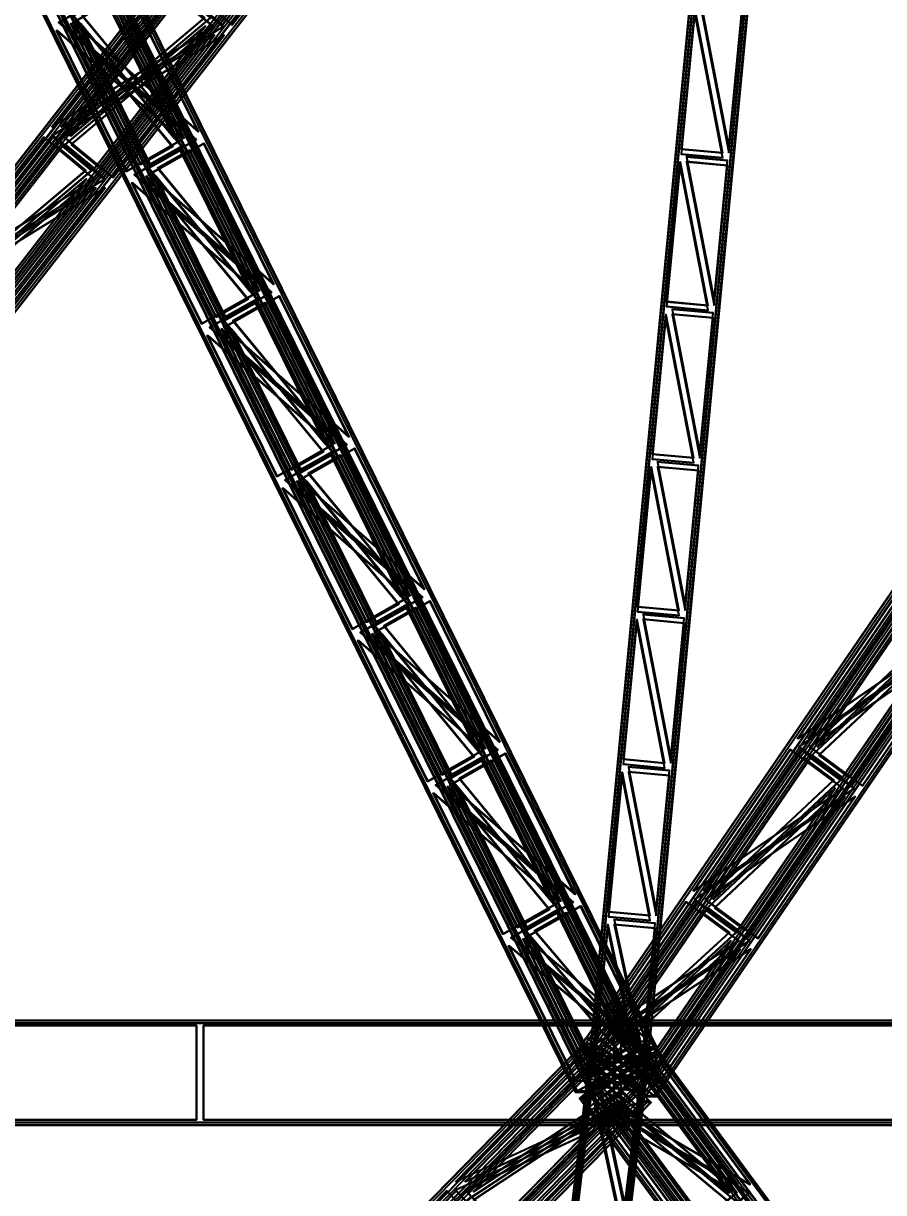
# Model space of a CAD drawing. Header units: millimetres. Extents: x -84906 to 117550, y -3000 to 338000.
# Drawn here: x -14127 to -7546, y 65083 to 74025 of the extents above; entities that cross this region are included whole.
import ezdxf

# ---------------------------------------------------------------- set-up
doc = ezdxf.new("R2010")
doc.units = ezdxf.units.MM
doc.layers.add('D-STR-DIM', color=7, linetype='Continuous', lineweight=13)
doc.layers.add('D-STR-STRC', color=7, linetype='Continuous', lineweight=25)
doc.styles.add('OpenSansCondensed-Light', font='OpenSansCondensed-Light.ttf')
doc.styles.add('TOWER_UNICODE', font='Arial Unicode.ttf')
doc.dimstyles.new('EZDXF', dxfattribs={"dimtxt": 0.25, "dimasz": 0.175, "dimexe": 0.375, "dimexo": 0.125, "dimgap": 0.1, "dimtad": 1, "dimlfac": 100, "dimzin": 12, "dimdsep": 46, "dimtxsty": 'OpenSansCondensed-Light', "dimblk": 'ARCHTICK', "dimcen": 2.5, "dimazin": 3, "dimtfac": 0.5, "dimtmove": 2, "dimatfit": 3})

# ---------------------------------------------------------------- blocks, each defined once
blk = doc.blocks.new('_ARCHTICK')
at = {"color": 0, "linetype": 'BYBLOCK', "const_width": 0.15}
blk.add_lwpolyline([(-0.5, -0.5), (0.5, 0.5)], dxfattribs=at)

msp = doc.modelspace()

# ---------------------------------------------------------------- linework, layer by layer
at = {"layer": 'D-STR-STRC'}
for points in [[(-19443.5, 66200.3), (-8530.4, 80200.3)], [(-19428.4, 66187.7), (-8515.2, 80187.7)], [(-19367.7, 66200.3), (-8454.5, 80200.3)], [(-19352.5, 66187.7), (-8439.4, 80187.7)], [(-19347.1, 66131.4), (-8434, 80131.4)], [(-19332, 66118.9), (-8418.9, 80118.9)], [(-19297.4, 66131.4), (-8384.2, 80131.4)], [(-19282.2, 66118.9), (-8369.1, 80118.9)], [(-9391.6, 66140.4), (-16310.1, 80140.4)], [(-9375.1, 66149.7), (-16293.6, 80149.7)], [(-9276.7, 66140.4), (-16195.1, 80140.4)], [(-9260.2, 66149.7), (-16178.6, 80149.7)], [(-9875.8, 66185.3), (-294.2, 80185.3)], [(-9860.1, 66173.7), (-278.5, 80173.7)], [(-9790.1, 66185.3), (-208.5, 80185.3)], [(-9774.6, 66121.6), (-193.1, 80121.6)], [(-9774.4, 66173.7), (-192.8, 80173.7)], [(-9718.4, 66121.6), (-136.8, 80121.6)], [(-9462.6, 66088.9), (-16381, 80088.9)], [(-9446.1, 66098.3), (-16364.5, 80098.3)], [(-9387.1, 66088.9), (-16305.6, 80088.9)], [(-9370.6, 66098.3), (-16289.1, 80098.3)], [(-9800.6, 66040.7), (-8469, 80040.7)], [(-9800.6, 66040.7), (-8469, 80040.7)], [(-9780.7, 66038.8), (-8449.1, 80038.8)], [(-9780.7, 66038.8), (-8449.1, 80038.8)], [(-9758.9, 66110), (-177.4, 80110)], [(-9702.7, 66110), (-121.1, 80110)], [(-9800.6, 65999.6), (-8469, 79999.6)], [(-9800.6, 65999.6), (-8469, 79999.6)], [(-9780.7, 65997.7), (-8449.1, 79997.7)], [(-9780.7, 65997.7), (-8449.1, 79997.7)], [(-9382.4, 66002.3), (-8050.9, 80002.3)], [(-9382.4, 66002.3), (-8050.9, 80002.3)], [(-9382.4, 65961.2), (-8050.9, 79961.2)], [(-9382.4, 65961.2), (-8050.9, 79961.2)], [(-9362.5, 66000.4), (-8031, 80000.4)], [(-9362.5, 66000.4), (-8031, 80000.4)], [(-9362.5, 65959.3), (-8031, 79959.3)], [(-9362.5, 65959.3), (-8031, 79959.3)], [(-19044.1, 65881.1), (-8130.9, 79881.1)], [(-19028.9, 65868.6), (-8115.8, 79868.6)], [(-18994.3, 65881.1), (-8081.1, 79881.1)], [(-18979.1, 65868.6), (-8066, 79868.6)], [(-9886.5, 65859.6), (-16804.9, 79859.6)], [(-9792.5, 65901.7), (-16710.9, 79901.7)], [(-9776, 65911.1), (-16694.4, 79911.1)], [(-9771.5, 65859.6), (-16689.9, 79859.6)], [(-9717, 65901.7), (-16635.5, 79901.7)], [(-9700.5, 65911.1), (-16619, 79911.1)], [(-9460.4, 65890), (121.1, 79890)], [(-9444.7, 65878.4), (136.8, 79878.4)], [(-9404.2, 65890), (177.4, 79890)], [(-9388.5, 65878.4), (193.1, 79878.4)], [(-18973.7, 65812.3), (-8060.6, 79812.3)], [(-18958.6, 65799.7), (-8045.5, 79799.7)], [(-18897.9, 65812.3), (-7984.8, 79812.3)], [(-18882.7, 65799.7), (-7969.6, 79799.7)], [(-9903, 65850.3), (-16821.4, 79850.3)], [(-9788, 65850.3), (-16706.4, 79850.3)], [(-9388.8, 65826.3), (192.8, 79826.3)], [(-9373.1, 65814.7), (208.5, 79814.7)], [(-9303.1, 65826.3), (278.5, 79826.3)], [(-9287.4, 65814.7), (294.2, 79814.7)], [(-19163.1, 66400), (19163.1, 66400)], [(19163.1, 66400), (-19163.1, 66400)], [(-19163.1, 66380), (19163.1, 66380)], [(19163.1, 66380), (-19163.1, 66380)], [(-9875.8, 66185.3), (-9820, 66266.8)], [(-9790.1, 66185.3), (-9734.3, 66266.8)], [(-22559.7, 53227.2), (-9838.7, 66227.2)], [(-22546, 53213), (-9825, 66213)], [(-22483, 53227.2), (-9762, 66227.2)], [(-22469.4, 53213), (-9748.4, 66213)], [(-9907.6, 66156.7), (-9838.7, 66227.2)], [(-9831, 66156.7), (-9762, 66227.2)], [(-9774.6, 66121.6), (-9718.8, 66203.1)], [(-9718.4, 66121.6), (-9662.6, 66203.1)], [(-9446.1, 66098.3), (-9489.8, 66186.6)], [(-9375.1, 66149.7), (-9418.8, 66238.1)], [(-9370.6, 66098.3), (-9414.3, 66186.6)], [(175.5, 53183.9), (-9406.1, 66183.9)], [(190.5, 53196.1), (-9391.1, 66196.1)], [(-9332.9, 66117.1), (-9391.1, 66196.1)], [(275.1, 53183.9), (-9306.5, 66183.9)], [(-9260.2, 66149.7), (-9303.8, 66238.1)], [(290.1, 53196.1), (-9291.5, 66196.1)], [(-9233.2, 66117.1), (-9291.5, 66196.1)], [(-22471.3, 53149.1), (-9750.3, 66149.1)], [(-22457.6, 53134.9), (-9736.6, 66134.9)], [(-22421, 53149.1), (-9700, 66149.1)], [(-22407.3, 53134.9), (-9686.3, 66134.9)], [(-9819.2, 66078.6), (-9750.3, 66149.1)], [(-9800.6, 66040.7), (-9791.3, 66138.5)], [(-9800.6, 66040.7), (-9791.3, 66138.5)], [(-9800.6, 65999.6), (-9791.3, 66097.4)], [(-9800.6, 65999.6), (-9791.3, 66097.4)], [(-9768.9, 66078.6), (-9700, 66149.1)], [(110, 53116.4), (-9471.6, 66116.4)], [(125, 53128.7), (-9456.6, 66128.7)], [(-9398.3, 66049.7), (-9456.6, 66128.7)], [(175.4, 53116.4), (-9406.2, 66116.4)], [(190.4, 53128.7), (-9391.2, 66128.7)], [(-9332.9, 66049.7), (-9391.2, 66128.7)], [(-9362.5, 66000.4), (-9353.2, 66098.3)], [(-9362.5, 66000.4), (-9353.2, 66098.3)], [(-11369.8, 53050.8), (-9800.1, 66050.8)], [(-11369.8, 53050.8), (-9800.1, 66050.8)], [(-11369.8, 52999.1), (-9800.1, 65999.1)], [(-11369.8, 52999.1), (-9800.1, 65999.1)], [(-11349.9, 53048.5), (-9780.2, 66048.5)], [(-11349.9, 53048.5), (-9780.2, 66048.5)], [(-11349.9, 52996.8), (-9780.2, 65996.8)], [(-11349.9, 52996.8), (-9780.2, 65996.8)], [(-10952.6, 53003.2), (-9382.9, 66003.2)], [(-10952.6, 53003.2), (-9382.9, 66003.2)], [(-10932.8, 53000.9), (-9363.1, 66000.9)], [(-10932.8, 53000.9), (-9363.1, 66000.9)], [(-9811.7, 65954.2), (-9800.1, 66050.8)], [(-9811.7, 65954.2), (-9800.1, 66050.8)], [(-9811.7, 65902.6), (-9800.1, 65999.1)], [(-9811.7, 65902.6), (-9800.1, 65999.1)], [(-9374.7, 65904.3), (-9363.1, 66000.9)], [(-9374.7, 65904.3), (-9363.1, 66000.9)], [(-9362.5, 65959.3), (-9353.2, 66057.2)], [(-9362.5, 65959.3), (-9353.2, 66057.2)], [(-10952.6, 52951.5), (-9382.9, 65951.5)], [(-10952.6, 52951.5), (-9382.9, 65951.5)], [(-10932.8, 52949.2), (-9363.1, 65949.2)], [(-10932.8, 52949.2), (-9363.1, 65949.2)], [(-9903, 65850.3), (-9946.6, 65938.6)], [(-9792.5, 65901.7), (-9836.2, 65990.1)], [(-9788, 65850.3), (-9831.7, 65938.6)], [(-9717, 65901.7), (-9760.7, 65990.1)], [(-9444.7, 65878.4), (-9388.9, 65959.9)], [(-9388.5, 65878.4), (-9332.7, 65959.9)], [(-9374.7, 65852.7), (-9363.1, 65949.2)], [(-9374.7, 65852.7), (-9363.1, 65949.2)], [(-22197.8, 52865.1), (-9476.8, 65865.1)], [(-22184.1, 52850.9), (-9463.1, 65850.9)], [(-22147.5, 52865.1), (-9426.5, 65865.1)], [(-22133.8, 52850.9), (-9412.8, 65850.9)], [(-275.1, 52816.1), (-9856.7, 65816.1)], [(-190.4, 52871.3), (-9771.9, 65871.3)], [(-9713.7, 65792.3), (-9771.9, 65871.3)], [(-175.5, 52816.1), (-9757, 65816.1)], [(-175.4, 52883.6), (-9756.9, 65883.6)], [(-125, 52871.3), (-9706.6, 65871.3)], [(-9648.3, 65792.3), (-9706.6, 65871.3)], [(-110, 52883.6), (-9691.5, 65883.6)], [(-9532, 65780.5), (-9463.1, 65850.9)], [(-9481.7, 65780.5), (-9412.8, 65850.9)], [(-9373.1, 65814.7), (-9317.3, 65896.2)], [(-9287.4, 65814.7), (-9231.6, 65896.2)], [(-22135.8, 52787), (-9414.8, 65787)], [(-22122.1, 52772.8), (-9401.1, 65772.8)], [(-22059.1, 52787), (-9338.1, 65787)], [(-22045.4, 52772.8), (-9324.4, 65772.8)], [(-290.1, 52803.9), (-9871.7, 65803.9)], [(-9813.4, 65724.9), (-9871.7, 65803.9)], [(-190.5, 52803.9), (-9772, 65803.9)], [(-9713.8, 65724.9), (-9772, 65803.9)], [(-9470, 65702.4), (-9401.1, 65772.8)], [(-9393.3, 65702.4), (-9324.4, 65772.8)], [(-19163.1, 65620), (19163.1, 65620)], [(19163.1, 65620), (-19163.1, 65620)], [(-19163.1, 65600), (19163.1, 65600)], [(19163.1, 65600), (-19163.1, 65600)]]:
    msp.add_lwpolyline(points, dxfattribs=at)
for points in [[(-19443.5, 66200.3), (-18958.6, 65799.7), (-8045.5, 79799.7), (-8530.4, 80200.3)], [(-19439.7, 66200.3), (-18954.8, 65799.7), (-8041.7, 79799.7), (-8526.6, 80200.3)], [(-19371.5, 66200.3), (-18886.5, 65799.7), (-7973.4, 79799.7), (-8458.3, 80200.3)], [(-19367.7, 66200.3), (-18882.7, 65799.7), (-7969.6, 79799.7), (-8454.5, 80200.3)], [(-19347.1, 66131.4), (-19028.9, 65868.6), (-8115.8, 79868.6), (-8434, 80131.4)], [(-19343.4, 66131.4), (-19025.1, 65868.6), (-8112, 79868.6), (-8430.2, 80131.4)], [(-19301.2, 66131.4), (-18982.9, 65868.6), (-8069.8, 79868.6), (-8388, 80131.4)], [(-19297.4, 66131.4), (-18979.1, 65868.6), (-8066, 79868.6), (-8384.2, 80131.4)], [(-9375.1, 66149.7), (-9903, 65850.3), (-16821.4, 79850.3), (-16293.6, 80149.7)], [(-9369.4, 66149.7), (-9897.2, 65850.3), (-16815.7, 79850.3), (-16287.8, 80149.7)], [(-9265.9, 66149.7), (-9793.8, 65850.3), (-16712.2, 79850.3), (-16184.3, 80149.7)], [(-9260.2, 66149.7), (-9788, 65850.3), (-16706.4, 79850.3), (-16178.6, 80149.7)], [(-9875.8, 66185.3), (-9373.1, 65814.7), (208.5, 79814.7), (-294.2, 80185.3)], [(-9871.5, 66185.3), (-9368.8, 65814.7), (212.8, 79814.7), (-289.9, 80185.3)], [(-9794.4, 66185.3), (-9291.7, 65814.7), (289.9, 79814.7), (-212.8, 80185.3)], [(-9790.1, 66185.3), (-9287.4, 65814.7), (294.2, 79814.7), (-208.5, 80185.3)], [(-9774.6, 66121.6), (-9444.7, 65878.4), (136.8, 79878.4), (-193.1, 80121.6)], [(-9770.3, 66121.6), (-9440.4, 65878.4), (141.1, 79878.4), (-188.8, 80121.6)], [(-9722.7, 66121.6), (-9392.8, 65878.4), (188.8, 79878.4), (-141.1, 80121.6)], [(-9718.4, 66121.6), (-9388.5, 65878.4), (193.1, 79878.4), (-136.8, 80121.6)], [(-9446.1, 66098.3), (-9792.5, 65901.7), (-16710.9, 79901.7), (-16364.5, 80098.3)], [(-9440.3, 66098.3), (-9786.7, 65901.7), (-16705.2, 79901.7), (-16358.8, 80098.3)], [(-9376.4, 66098.3), (-9722.8, 65901.7), (-16641.2, 79901.7), (-16294.8, 80098.3)], [(-9370.6, 66098.3), (-9717, 65901.7), (-16635.5, 79901.7), (-16289.1, 80098.3)], [(-9362.5, 66000.4), (-9800.6, 66040.7), (-8469, 80040.7), (-8031, 80000.4)], [(-9362.5, 66000.4), (-9800.6, 66040.7), (-8469, 80040.7), (-8031, 80000.4)], [(-9362.5, 65997.5), (-9800.6, 66037.7), (-8469, 80037.7), (-8031, 79997.5)], [(-9362.5, 65997.5), (-9800.6, 66037.7), (-8469, 80037.7), (-8031, 79997.5)], [(-9362.5, 65962.3), (-9800.6, 66002.5), (-8469, 80002.5), (-8031, 79962.3)], [(-9362.5, 65962.3), (-9800.6, 66002.5), (-8469, 80002.5), (-8031, 79962.3)], [(-9362.5, 65959.3), (-9800.6, 65999.6), (-8469, 79999.6), (-8031, 79959.3)], [(-9362.5, 65959.3), (-9800.6, 65999.6), (-8469, 79999.6), (-8031, 79959.3)], [(-12996.4, 74335.2), (-12606.2, 74012.9), (-11757.6, 75101.6)], [(-12992.6, 74335.2), (-12602.4, 74012.9), (-11753.8, 75101.6)], [(-12924.3, 74335.2), (-12534.1, 74012.9), (-11685.5, 75101.6)], [(-12920.6, 74335.2), (-12530.3, 74012.9), (-11681.7, 75101.6)], [(-13912.6, 73231.8), (-13064, 74320.4), (-12673.7, 73998.1)], [(-13908.8, 73231.8), (-13060.2, 74320.4), (-12669.9, 73998.1)], [(-13840.5, 73231.8), (-12991.9, 74320.4), (-12601.7, 73998.1)], [(-13836.7, 73231.8), (-12988.1, 74320.4), (-12597.9, 73998.1)], [(-12899, 73195.1), (-13431.9, 74273.4), (-13856.6, 74032.4)], [(-12893.2, 73195.1), (-13426.1, 74273.4), (-13850.9, 74032.4)], [(-13816.2, 73162.9), (-12967.6, 74251.6), (-12744, 74067)], [(-13812.4, 73162.9), (-12963.8, 74251.6), (-12740.2, 74067)], [(-13770.2, 73162.9), (-12921.6, 74251.6), (-12698, 74067)], [(-13766.4, 73162.9), (-12917.8, 74251.6), (-12694.2, 74067)], [(-12789.8, 73195.1), (-13322.6, 74273.4), (-13747.4, 74032.4)], [(-12970, 73143.6), (-13502.8, 74221.9), (-13746.1, 74083.9)], [(-12784, 73195.1), (-13316.9, 74273.4), (-13741.6, 74032.4)], [(-12964.2, 73143.6), (-13497.1, 74221.9), (-13740.4, 74083.9)], [(-12900.3, 73143.6), (-13433.1, 74221.9), (-13676.4, 74083.9)], [(-12894.5, 73143.6), (-13427.4, 74221.9), (-13670.7, 74083.9)], [(-8778.8, 73035.1), (-9092.4, 73063.9), (-8990.8, 74132.8)], [(-8778.8, 73035.1), (-9092.4, 73063.9), (-8990.8, 74132.8)], [(-8778.8, 73032.1), (-9092.4, 73060.9), (-8990.8, 74129.8)], [(-8778.8, 73032.1), (-9092.4, 73060.9), (-8990.8, 74129.8)], [(-8729.8, 73075), (-8628.2, 74143.9), (-8941.8, 74172.7)], [(-8729.8, 73075), (-8628.2, 74143.9), (-8941.8, 74172.7)], [(-8729.8, 73072), (-8628.2, 74140.9), (-8941.8, 74169.7)], [(-8729.8, 73072), (-8628.2, 74140.9), (-8941.8, 74169.7)], [(-8729.8, 73036.9), (-8628.2, 74105.8), (-8941.8, 74134.5)], [(-8729.8, 73036.9), (-8628.2, 74105.8), (-8941.8, 74134.5)], [(-8729.8, 73033.9), (-8628.2, 74102.8), (-8941.8, 74131.6)], [(-8729.8, 73033.9), (-8628.2, 74102.8), (-8941.8, 74131.6)], [(-8778.8, 72997), (-9092.4, 73025.8), (-8990.8, 74094.6)], [(-8778.8, 72997), (-9092.4, 73025.8), (-8990.8, 74094.6)], [(-8778.8, 72994), (-9092.4, 73022.8), (-8990.8, 74091.6)], [(-8778.8, 72994), (-9092.4, 73022.8), (-8990.8, 74091.6)], [(-12916.5, 73134.3), (-13341.2, 72893.3), (-13874.1, 73971.6)], [(-12910.7, 73134.3), (-13335.5, 72893.3), (-13868.3, 73971.6)], [(-13809.5, 73099.7), (-13585.9, 72915.1), (-12737.3, 74003.7)], [(-13805.7, 73099.7), (-13582.1, 72915.1), (-12733.5, 74003.7)], [(-12807.2, 73134.3), (-13232, 72893.3), (-13764.9, 73971.6)], [(-12987.4, 73082.8), (-13230.7, 72944.7), (-13763.6, 74023)], [(-13763.5, 73099.7), (-13539.9, 72915.1), (-12691.3, 74003.7)], [(-13759.7, 73099.7), (-13536.1, 72915.1), (-12687.5, 74003.7)], [(-12801.5, 73134.3), (-13226.2, 72893.3), (-13759.1, 73971.6)], [(-12981.7, 73082.8), (-13225, 72944.7), (-13757.8, 74023)], [(-12917.7, 73082.8), (-13161, 72944.7), (-13693.9, 74023)], [(-12912, 73082.8), (-13155.3, 72944.7), (-13688.1, 74023)], [(-13905.8, 73168.5), (-13515.6, 72846.2), (-12667, 73934.9)], [(-13902, 73168.5), (-13511.8, 72846.2), (-12663.2, 73934.9)], [(-13833.8, 73168.5), (-13443.5, 72846.2), (-12594.9, 73934.9)], [(-13830, 73168.5), (-13439.8, 72846.2), (-12591.1, 73934.9)], [(-14822, 72065.1), (-13973.4, 73153.8), (-13583.2, 72831.5)], [(-14818.2, 72065.1), (-13969.6, 73153.8), (-13579.4, 72831.5)], [(-14749.9, 72065.1), (-13901.3, 73153.8), (-13511.1, 72831.5)], [(-14746.1, 72065.1), (-13897.5, 73153.8), (-13507.3, 72831.5)], [(-14725.6, 71996.3), (-13877, 73084.9), (-13653.5, 72900.3)], [(-14721.8, 71996.3), (-13873.2, 73084.9), (-13649.7, 72900.3)], [(-14679.6, 71996.3), (-13831, 73084.9), (-13607.5, 72900.3)], [(-14675.8, 71996.3), (-13827.2, 73084.9), (-13603.7, 72900.3)], [(-12322.5, 72028.4), (-12855.3, 73106.7), (-13280.1, 72865.7)], [(-12316.7, 72028.4), (-12849.6, 73106.7), (-13274.3, 72865.7)], [(-12213.2, 72028.4), (-12746.1, 73106.7), (-13170.9, 72865.7)], [(-12393.4, 71977), (-12926.3, 73055.3), (-13169.6, 72917.2)], [(-12207.5, 72028.4), (-12740.4, 73106.7), (-13165.1, 72865.7)], [(-12387.7, 71977), (-12920.5, 73055.3), (-13163.8, 72917.2)], [(-12323.7, 71977), (-12856.6, 73055.3), (-13099.9, 72917.2)], [(-12318, 71977), (-12850.8, 73055.3), (-13094.1, 72917.2)], [(-8889.8, 71868.4), (-9203.4, 71897.2), (-9101.7, 72966.1)], [(-8889.8, 71868.4), (-9203.4, 71897.2), (-9101.7, 72966.1)], [(-8840.8, 71908.4), (-8739.1, 72977.2), (-9052.8, 73006)], [(-8840.8, 71908.4), (-8739.1, 72977.2), (-9052.8, 73006)], [(-8840.8, 71905.4), (-8739.1, 72974.2), (-9052.8, 73003)], [(-8840.8, 71905.4), (-8739.1, 72974.2), (-9052.8, 73003)], [(-8840.8, 71870.2), (-8739.1, 72939.1), (-9052.8, 72967.9)], [(-8840.8, 71870.2), (-8739.1, 72939.1), (-9052.8, 72967.9)], [(-8889.8, 71865.5), (-9203.4, 71894.2), (-9101.7, 72963.1)], [(-8889.8, 71865.5), (-9203.4, 71894.2), (-9101.7, 72963.1)], [(-8889.8, 71830.3), (-9203.4, 71859.1), (-9101.7, 72928)], [(-8889.8, 71830.3), (-9203.4, 71859.1), (-9101.7, 72928)], [(-8889.8, 71827.3), (-9203.4, 71856.1), (-9101.7, 72925)], [(-8889.8, 71827.3), (-9203.4, 71856.1), (-9101.7, 72925)], [(-8840.8, 71867.2), (-8739.1, 72936.1), (-9052.8, 72964.9)], [(-8840.8, 71867.2), (-8739.1, 72936.1), (-9052.8, 72964.9)], [(-14718.9, 71933), (-14495.4, 71748.4), (-13646.7, 72837.1)], [(-14715.1, 71933), (-14491.6, 71748.4), (-13642.9, 72837.1)], [(-14672.9, 71933), (-14449.4, 71748.4), (-13600.7, 72837.1)], [(-14669.1, 71933), (-14445.6, 71748.4), (-13596.9, 72837.1)], [(-12339.9, 71967.6), (-12764.7, 71726.6), (-13297.5, 72804.9)], [(-12334.2, 71967.6), (-12758.9, 71726.6), (-13291.8, 72804.9)], [(-12230.7, 71967.6), (-12655.5, 71726.6), (-13188.3, 72804.9)], [(-12410.9, 71916.1), (-12654.2, 71778.1), (-13187, 72856.4)], [(-12225, 71967.6), (-12649.7, 71726.6), (-13182.6, 72804.9)], [(-12405.1, 71916.1), (-12648.4, 71778.1), (-13181.3, 72856.4)], [(-12341.2, 71916.1), (-12584.5, 71778.1), (-13117.4, 72856.4)], [(-12335.4, 71916.1), (-12578.7, 71778.1), (-13111.6, 72856.4)], [(-14815.3, 72001.9), (-14425, 71679.6), (-13576.4, 72768.2)], [(-14811.5, 72001.9), (-14421.2, 71679.6), (-13572.6, 72768.2)], [(-14743.2, 72001.9), (-14353, 71679.6), (-13504.3, 72768.2)], [(-14739.4, 72001.9), (-14349.2, 71679.6), (-13500.5, 72768.2)], [(-11745.9, 70861.8), (-12278.8, 71940.1), (-12703.5, 71699.1)], [(-11740.2, 70861.8), (-12273, 71940.1), (-12697.8, 71699.1)], [(-11636.7, 70861.8), (-12169.6, 71940.1), (-12594.3, 71699.1)], [(-11631, 70861.8), (-12163.8, 71940.1), (-12588.6, 71699.1)], [(-11816.9, 70810.3), (-12349.7, 71888.6), (-12593.1, 71750.5)], [(-11811.1, 70810.3), (-12344, 71888.6), (-12587.3, 71750.5)], [(-11747.2, 70810.3), (-12280.1, 71888.6), (-12523.4, 71750.5)], [(-11741.4, 70810.3), (-12274.3, 71888.6), (-12517.6, 71750.5)], [(-8951.7, 70741.7), (-8850.1, 71810.5), (-9163.7, 71839.3)], [(-8951.7, 70741.7), (-8850.1, 71810.5), (-9163.7, 71839.3)], [(-8951.7, 70738.7), (-8850.1, 71807.6), (-9163.7, 71836.3)], [(-8951.7, 70738.7), (-8850.1, 71807.6), (-9163.7, 71836.3)], [(-9000.7, 70701.8), (-9314.4, 70730.6), (-9212.7, 71799.4)], [(-9000.7, 70701.8), (-9314.4, 70730.6), (-9212.7, 71799.4)], [(-9000.7, 70698.8), (-9314.4, 70727.6), (-9212.7, 71796.4)], [(-9000.7, 70698.8), (-9314.4, 70727.6), (-9212.7, 71796.4)], [(-9000.7, 70663.7), (-9314.4, 70692.4), (-9212.7, 71761.3)], [(-9000.7, 70663.7), (-9314.4, 70692.4), (-9212.7, 71761.3)], [(-9000.7, 70660.7), (-9314.4, 70689.5), (-9212.7, 71758.3)], [(-9000.7, 70660.7), (-9314.4, 70689.5), (-9212.7, 71758.3)], [(-8951.7, 70703.6), (-8850.1, 71772.4), (-9163.7, 71801.2)], [(-8951.7, 70703.6), (-8850.1, 71772.4), (-9163.7, 71801.2)], [(-8951.7, 70700.6), (-8850.1, 71769.4), (-9163.7, 71798.2)], [(-8951.7, 70700.6), (-8850.1, 71769.4), (-9163.7, 71798.2)], [(-11763.4, 70800.9), (-12188.1, 70559.9), (-12721, 71638.2)], [(-11757.6, 70800.9), (-12182.4, 70559.9), (-12715.2, 71638.2)], [(-11654.2, 70800.9), (-12078.9, 70559.9), (-12611.8, 71638.2)], [(-11834.3, 70749.5), (-12077.6, 70611.4), (-12610.5, 71689.7)], [(-11648.4, 70800.9), (-12073.2, 70559.9), (-12606, 71638.2)], [(-11828.6, 70749.5), (-12071.9, 70611.4), (-12604.8, 71689.7)], [(-11764.7, 70749.5), (-12008, 70611.4), (-12540.8, 71689.7)], [(-11758.9, 70749.5), (-12002.2, 70611.4), (-12535.1, 71689.7)], [(-11169.4, 69695.1), (-11702.2, 70773.4), (-12127, 70532.4)], [(-11163.6, 69695.1), (-11696.5, 70773.4), (-12121.2, 70532.4)], [(-11060.2, 69695.1), (-11593, 70773.4), (-12017.8, 70532.4)], [(-11054.4, 69695.1), (-11587.3, 70773.4), (-12012, 70532.4)], [(-11240.3, 69643.6), (-11773.2, 70721.9), (-12016.5, 70583.9)], [(-11234.6, 69643.6), (-11767.5, 70721.9), (-12010.8, 70583.9)], [(-11170.7, 69643.6), (-11703.5, 70721.9), (-11946.8, 70583.9)], [(-11164.9, 69643.6), (-11697.8, 70721.9), (-11941.1, 70583.9)], [(-9062.7, 69575), (-8961, 70643.9), (-9274.7, 70672.7)], [(-9062.7, 69575), (-8961, 70643.9), (-9274.7, 70672.7)], [(-9062.7, 69572), (-8961, 70640.9), (-9274.7, 70669.7)], [(-9062.7, 69572), (-8961, 70640.9), (-9274.7, 70669.7)], [(-9111.7, 69535.1), (-9425.3, 69563.9), (-9323.7, 70632.8)], [(-9111.7, 69535.1), (-9425.3, 69563.9), (-9323.7, 70632.8)], [(-9111.7, 69532.1), (-9425.3, 69560.9), (-9323.7, 70629.8)], [(-9111.7, 69532.1), (-9425.3, 69560.9), (-9323.7, 70629.8)], [(-9111.7, 69497), (-9425.3, 69525.8), (-9323.7, 70594.6)], [(-9111.7, 69497), (-9425.3, 69525.8), (-9323.7, 70594.6)], [(-9111.7, 69494), (-9425.3, 69522.8), (-9323.7, 70591.6)], [(-9111.7, 69494), (-9425.3, 69522.8), (-9323.7, 70591.6)], [(-9062.7, 69536.9), (-8961, 70605.8), (-9274.7, 70634.5)], [(-9062.7, 69536.9), (-8961, 70605.8), (-9274.7, 70634.5)], [(-9062.7, 69533.9), (-8961, 70602.8), (-9274.7, 70631.6)], [(-9062.7, 69533.9), (-8961, 70602.8), (-9274.7, 70631.6)], [(-11186.8, 69634.3), (-11611.6, 69393.3), (-12144.5, 70471.6)], [(-11181.1, 69634.3), (-11605.8, 69393.3), (-12138.7, 70471.6)], [(-11077.6, 69634.3), (-11502.4, 69393.3), (-12035.2, 70471.6)], [(-11257.8, 69582.8), (-11501.1, 69444.7), (-12034, 70523)], [(-11071.9, 69634.3), (-11496.6, 69393.3), (-12029.5, 70471.6)], [(-11252.1, 69582.8), (-11495.4, 69444.7), (-12028.2, 70523)], [(-11188.1, 69582.8), (-11431.4, 69444.7), (-11964.3, 70523)], [(-11182.4, 69582.8), (-11425.7, 69444.7), (-11958.5, 70523)], [(-10592.8, 68528.4), (-11125.7, 69606.7), (-11550.5, 69365.7)], [(-10587.1, 68528.4), (-11120, 69606.7), (-11544.7, 69365.7)], [(-10483.6, 68528.4), (-11016.5, 69606.7), (-11441.3, 69365.7)], [(-10477.9, 68528.4), (-11010.8, 69606.7), (-11435.5, 69365.7)], [(-8207, 68554.6), (-7464.3, 69639.7), (-7059.8, 69341.5)], [(-8202.7, 68554.6), (-7460, 69639.7), (-7055.5, 69341.5)], [(-8125.6, 68554.6), (-7382.9, 69639.7), (-6978.4, 69341.5)], [(-8121.3, 68554.6), (-7378.6, 69639.7), (-6974.1, 69341.5)], [(-8105.8, 68490.9), (-7363.2, 69576), (-7131.5, 69405.2)], [(-8101.6, 68490.9), (-7358.9, 69576), (-7127.2, 69405.2)], [(-8053.9, 68490.9), (-7311.2, 69576), (-7079.5, 69405.2)], [(-8049.6, 68490.9), (-7306.9, 69576), (-7075.2, 69405.2)], [(-10663.8, 68477), (-11196.7, 69555.3), (-11440, 69417.2)], [(-10658.1, 68477), (-11190.9, 69555.3), (-11434.2, 69417.2)], [(-10594.1, 68477), (-11127, 69555.3), (-11370.3, 69417.2)], [(-10588.4, 68477), (-11121.2, 69555.3), (-11364.5, 69417.2)], [(-9173.7, 68408.4), (-9072, 69477.2), (-9385.6, 69506)], [(-9173.7, 68408.4), (-9072, 69477.2), (-9385.6, 69506)], [(-9173.7, 68405.4), (-9072, 69474.2), (-9385.6, 69503)], [(-9173.7, 68405.4), (-9072, 69474.2), (-9385.6, 69503)], [(-9222.7, 68368.4), (-9536.3, 68397.2), (-9434.6, 69466.1)], [(-9222.7, 68368.4), (-9536.3, 68397.2), (-9434.6, 69466.1)], [(-9222.7, 68365.5), (-9536.3, 68394.2), (-9434.6, 69463.1)], [(-9222.7, 68365.5), (-9536.3, 68394.2), (-9434.6, 69463.1)], [(-9222.7, 68330.3), (-9536.3, 68359.1), (-9434.6, 69428)], [(-9222.7, 68330.3), (-9536.3, 68359.1), (-9434.6, 69428)], [(-9222.7, 68327.3), (-9536.3, 68356.1), (-9434.6, 69425)], [(-9222.7, 68327.3), (-9536.3, 68356.1), (-9434.6, 69425)], [(-9173.7, 68370.2), (-9072, 69439.1), (-9385.6, 69467.9)], [(-9173.7, 68370.2), (-9072, 69439.1), (-9385.6, 69467.9)], [(-9173.7, 68367.2), (-9072, 69436.1), (-9385.6, 69464.9)], [(-9173.7, 68367.2), (-9072, 69436.1), (-9385.6, 69464.9)], [(-10610.3, 68467.6), (-11035.1, 68226.6), (-11567.9, 69304.9)], [(-10604.6, 68467.6), (-11029.3, 68226.6), (-11562.2, 69304.9)], [(-10501.1, 68467.6), (-10925.8, 68226.6), (-11458.7, 69304.9)], [(-10681.3, 68416.1), (-10924.6, 68278.1), (-11457.4, 69356.4)], [(-10495.4, 68467.6), (-10920.1, 68226.6), (-11453, 69304.9)], [(-10675.5, 68416.1), (-10918.8, 68278.1), (-11451.7, 69356.4)], [(-10611.6, 68416.1), (-10854.9, 68278.1), (-11387.7, 69356.4)], [(-10605.8, 68416.1), (-10849.1, 68278.1), (-11382, 69356.4)], [(-8095.6, 68428.1), (-7863.9, 68257.3), (-7121.2, 69342.4)], [(-8091.3, 68428.1), (-7859.6, 68257.3), (-7116.9, 69342.4)], [(-8043.6, 68428.1), (-7811.9, 68257.3), (-7069.3, 69342.4)], [(-8039.4, 68428.1), (-7807.6, 68257.3), (-7065, 69342.4)], [(-8196.7, 68491.8), (-7792.2, 68193.6), (-7049.5, 69278.7)], [(-8192.4, 68491.8), (-7787.9, 68193.6), (-7045.3, 69278.7)], [(-8115.3, 68491.8), (-7710.8, 68193.6), (-6968.1, 69278.7)], [(-8111, 68491.8), (-7706.5, 68193.6), (-6963.8, 69278.7)], [(-10016.3, 67361.8), (-10549.2, 68440.1), (-10973.9, 68199.1)], [(-10010.6, 67361.8), (-10543.4, 68440.1), (-10968.2, 68199.1)], [(-9907.1, 67361.8), (-10440, 68440.1), (-10864.7, 68199.1)], [(-9901.4, 67361.8), (-10434.2, 68440.1), (-10859, 68199.1)], [(-9005.4, 67387.9), (-8262.8, 68473.1), (-7858.2, 68174.8)], [(-9001.1, 67387.9), (-8258.5, 68473.1), (-7854, 68174.8)], [(-8924, 67387.9), (-8181.4, 68473.1), (-7776.8, 68174.8)], [(-8919.7, 67387.9), (-8177.1, 68473.1), (-7772.5, 68174.8)], [(-8904.3, 67324.2), (-8161.6, 68409.4), (-7929.9, 68238.5)], [(-8900, 67324.2), (-8157.3, 68409.4), (-7925.6, 68238.5)], [(-8852.3, 67324.2), (-8109.7, 68409.4), (-7878, 68238.5)], [(-8848.1, 67324.2), (-8105.4, 68409.4), (-7873.7, 68238.5)], [(-10087.3, 67310.3), (-10620.1, 68388.6), (-10863.4, 68250.5)], [(-10081.5, 67310.3), (-10614.4, 68388.6), (-10857.7, 68250.5)], [(-10017.6, 67310.3), (-10550.4, 68388.6), (-10793.8, 68250.5)], [(-10011.8, 67310.3), (-10544.7, 68388.6), (-10788, 68250.5)], [(-9284.6, 67241.7), (-9183, 68310.5), (-9496.6, 68339.3)], [(-9284.6, 67241.7), (-9183, 68310.5), (-9496.6, 68339.3)], [(-9284.6, 67238.7), (-9183, 68307.6), (-9496.6, 68336.3)], [(-9284.6, 67238.7), (-9183, 68307.6), (-9496.6, 68336.3)], [(-9333.6, 67201.8), (-9647.3, 67230.6), (-9545.6, 68299.4)], [(-9333.6, 67201.8), (-9647.3, 67230.6), (-9545.6, 68299.4)], [(-9333.6, 67198.8), (-9647.3, 67227.6), (-9545.6, 68296.4)], [(-9333.6, 67198.8), (-9647.3, 67227.6), (-9545.6, 68296.4)], [(-9333.6, 67163.7), (-9647.3, 67192.4), (-9545.6, 68261.3)], [(-9333.6, 67163.7), (-9647.3, 67192.4), (-9545.6, 68261.3)], [(-9333.6, 67160.7), (-9647.3, 67189.5), (-9545.6, 68258.3)], [(-9333.6, 67160.7), (-9647.3, 67189.5), (-9545.6, 68258.3)], [(-9284.6, 67203.6), (-9183, 68272.4), (-9496.6, 68301.2)], [(-9284.6, 67203.6), (-9183, 68272.4), (-9496.6, 68301.2)], [(-9284.6, 67200.6), (-9183, 68269.4), (-9496.6, 68298.2)], [(-9284.6, 67200.6), (-9183, 68269.4), (-9496.6, 68298.2)], [(-10033.8, 67300.9), (-10458.5, 67059.9), (-10991.4, 68138.2)], [(-10028, 67300.9), (-10452.8, 67059.9), (-10985.6, 68138.2)], [(-9924.6, 67300.9), (-10349.3, 67059.9), (-10882.2, 68138.2)], [(-10104.7, 67249.5), (-10348, 67111.4), (-10880.9, 68189.7)], [(-9918.8, 67300.9), (-10343.6, 67059.9), (-10876.4, 68138.2)], [(-10099, 67249.5), (-10342.3, 67111.4), (-10875.2, 68189.7)], [(-10035, 67249.5), (-10278.3, 67111.4), (-10811.2, 68189.7)], [(-10029.3, 67249.5), (-10272.6, 67111.4), (-10805.5, 68189.7)], [(-8894.1, 67261.5), (-8662.3, 67090.6), (-7919.7, 68175.8)], [(-8889.8, 67261.5), (-8658.1, 67090.6), (-7915.4, 68175.8)], [(-8842.1, 67261.5), (-8610.4, 67090.6), (-7867.7, 68175.8)], [(-8837.8, 67261.5), (-8606.1, 67090.6), (-7863.4, 68175.8)], [(-8995.2, 67325.2), (-8590.7, 67026.9), (-7848, 68112.1)], [(-8990.9, 67325.2), (-8586.4, 67026.9), (-7843.7, 68112.1)], [(-8913.8, 67325.2), (-8509.3, 67026.9), (-7766.6, 68112.1)], [(-8909.5, 67325.2), (-8505, 67026.9), (-7762.3, 68112.1)], [(-9471.4, 66259.2), (-9972.6, 67273.4), (-10397.4, 67032.4)], [(-9465.7, 66259.2), (-9966.9, 67273.4), (-10391.6, 67032.4)], [(-9362.2, 66259.2), (-9863.4, 67273.4), (-10288.2, 67032.4)], [(-9356.5, 66259.2), (-9857.7, 67273.4), (-10282.4, 67032.4)], [(-9763.4, 66280.4), (-9061.2, 67306.4), (-8656.7, 67008.2)], [(-9759.2, 66280.4), (-9056.9, 67306.4), (-8652.4, 67008.2)], [(-9682, 66280.4), (-8979.8, 67306.4), (-8575.3, 67008.2)], [(-9677.7, 66280.4), (-8975.5, 67306.4), (-8571, 67008.2)], [(-9662.3, 66216.7), (-8960.1, 67242.7), (-8728.4, 67071.9)], [(-9658, 66216.7), (-8955.8, 67242.7), (-8724.1, 67071.9)], [(-9610.4, 66216.7), (-8908.1, 67242.7), (-8676.4, 67071.9)], [(-9606.1, 66216.7), (-8903.9, 67242.7), (-8672.1, 67071.9)], [(-9542.4, 66207.7), (-10043.6, 67221.9), (-10286.9, 67083.9)], [(-9536.7, 66207.7), (-10037.9, 67221.9), (-10281.2, 67083.9)], [(-9472.7, 66207.7), (-9973.9, 67221.9), (-10217.2, 67083.9)], [(-9467, 66207.7), (-9968.2, 67221.9), (-10211.5, 67083.9)], [(-9388.9, 66145.9), (-9293.9, 67143.9), (-9607.6, 67172.7)], [(-9388.9, 66145.9), (-9293.9, 67143.9), (-9607.6, 67172.7)], [(-9388.9, 66142.9), (-9293.9, 67140.9), (-9607.6, 67169.7)], [(-9388.9, 66142.9), (-9293.9, 67140.9), (-9607.6, 67169.7)], [(-9437.8, 66106), (-9751.5, 66134.8), (-9656.6, 67132.8)], [(-9437.8, 66106), (-9751.5, 66134.8), (-9656.6, 67132.8)], [(-9437.8, 66103), (-9751.5, 66131.8), (-9656.6, 67129.8)], [(-9437.8, 66103), (-9751.5, 66131.8), (-9656.6, 67129.8)], [(-9437.8, 66067.9), (-9751.5, 66096.7), (-9656.6, 67094.6)], [(-9437.8, 66067.9), (-9751.5, 66096.7), (-9656.6, 67094.6)], [(-9437.8, 66064.9), (-9751.5, 66093.7), (-9656.6, 67091.6)], [(-9437.8, 66064.9), (-9751.5, 66093.7), (-9656.6, 67091.6)], [(-9388.9, 66107.8), (-9293.9, 67105.8), (-9607.6, 67134.5)], [(-9388.9, 66107.8), (-9293.9, 67105.8), (-9607.6, 67134.5)], [(-9388.9, 66104.8), (-9293.9, 67102.8), (-9607.6, 67131.6)], [(-9388.9, 66104.8), (-9293.9, 67102.8), (-9607.6, 67131.6)], [(-9559.9, 66146.9), (-9803.2, 66008.8), (-10304.4, 67023)], [(-9554.1, 66146.9), (-9797.4, 66008.8), (-10298.6, 67023)], [(-9490.2, 66146.9), (-9733.5, 66008.8), (-10234.7, 67023)], [(-9484.4, 66146.9), (-9727.7, 66008.8), (-10228.9, 67023)], [(-9652.1, 66153.9), (-9420.4, 65983.1), (-8718.1, 67009.1)], [(-9647.8, 66153.9), (-9416.1, 65983.1), (-8713.9, 67009.1)], [(-9600.1, 66153.9), (-9368.4, 65983.1), (-8666.2, 67009.1)], [(-9595.8, 66153.9), (-9364.1, 65983.1), (-8661.9, 67009.1)], [(-9488.9, 66198.3), (-9913.6, 65957.3), (-10414.8, 66971.6)], [(-9483.2, 66198.3), (-9907.9, 65957.3), (-10409.1, 66971.6)], [(-9379.7, 66198.3), (-9804.4, 65957.3), (-10305.6, 66971.6)], [(-9373.9, 66198.3), (-9798.7, 65957.3), (-10299.9, 66971.6)], [(-9753.2, 66217.6), (-9348.7, 65919.4), (-8646.5, 66945.4)], [(-9748.9, 66217.6), (-9344.4, 65919.4), (-8642.2, 66945.4)], [(-9671.8, 66217.6), (-9267.3, 65919.4), (-8565.1, 66945.4)], [(-9667.5, 66217.6), (-9263, 65919.4), (-8560.8, 66945.4)], [(-19163.1, 66400), (-19163.1, 65600), (19163.1, 65600), (19163.1, 66400)], [(19163.1, 66400), (19163.1, 65600), (-19163.1, 65600), (-19163.1, 66400)], [(-15941.8, 66360), (-15941.8, 65640), (-12802.9, 65640), (-12802.9, 66360)], [(-12802.9, 66360), (-12802.9, 65640), (-15941.8, 65640), (-15941.8, 66360)], [(-12747.9, 66360), (-12747.9, 65640), (-9609.1, 65640), (-9609.1, 66360)], [(-9609.1, 66360), (-9609.1, 65640), (-12747.9, 65640), (-12747.9, 66360)], [(-9554.1, 66360), (-9554.1, 65640), (-6415.2, 65640), (-6415.2, 66360)], [(-6415.2, 66360), (-6415.2, 65640), (-9554.1, 65640), (-9554.1, 66360)], [(-9820, 66266.8), (-9734.3, 66266.8), (-9231.6, 65896.2), (-9317.3, 65896.2)], [(-22559.7, 53227.2), (-22122.1, 52772.8), (-9401.1, 65772.8), (-9838.7, 66227.2)], [(-22555.9, 53227.2), (-22118.2, 52772.8), (-9397.3, 65772.8), (-9834.9, 66227.2)], [(-22486.9, 53227.2), (-22049.2, 52772.8), (-9328.2, 65772.8), (-9765.9, 66227.2)], [(-22483, 53227.2), (-22045.4, 52772.8), (-9324.4, 65772.8), (-9762, 66227.2)], [(-9303.8, 66238.1), (-9418.8, 66238.1), (-9946.6, 65938.6), (-9831.7, 65938.6)], [(-9875.8, 66185.3), (-9790.1, 66185.3), (-9774.4, 66173.7), (-9860.1, 66173.7)], [(-9875.8, 66185.3), (-9790.1, 66185.3), (-9287.4, 65814.7), (-9373.1, 65814.7)], [(190.5, 53196.1), (-290.1, 52803.9), (-9871.7, 65803.9), (-9391.1, 66196.1)], [(-9291.5, 66196.1), (-9391.1, 66196.1), (-9871.7, 65803.9), (-9772, 65803.9)], [(195.5, 53196.1), (-285.1, 52803.9), (-9866.7, 65803.9), (-9386.1, 66196.1)], [(-9838.7, 66227.2), (-9762, 66227.2), (-9748.4, 66213), (-9825, 66213)], [(-9838.7, 66227.2), (-9762, 66227.2), (-9324.4, 65772.8), (-9401.1, 65772.8)], [(-9489.8, 66186.6), (-9414.3, 66186.6), (-9760.7, 65990.1), (-9836.2, 65990.1)], [(285.1, 53196.1), (-195.5, 52803.9), (-9777, 65803.9), (-9296.4, 66196.1)], [(290.1, 53196.1), (-190.5, 52803.9), (-9772, 65803.9), (-9291.5, 66196.1)], [(-9662.6, 66203.1), (-9718.8, 66203.1), (-9388.9, 65959.9), (-9332.7, 65959.9)], [(-9291.5, 66196.1), (-9391.1, 66196.1), (-9406.1, 66183.9), (-9306.5, 66183.9)], [(-22471.3, 53149.1), (-22184.1, 52850.9), (-9463.1, 65850.9), (-9750.3, 66149.1)], [(-22467.5, 53149.1), (-22180.3, 52850.9), (-9459.3, 65850.9), (-9746.5, 66149.1)], [(-22424.8, 53149.1), (-22137.6, 52850.9), (-9416.6, 65850.9), (-9703.8, 66149.1)], [(-22421, 53149.1), (-22133.8, 52850.9), (-9412.8, 65850.9), (-9700, 66149.1)], [(-10821.5, 65166.5), (-9880.3, 66128.3), (-9528.1, 65762.7)], [(-10817.6, 65166.5), (-9876.5, 66128.3), (-9524.3, 65762.7)], [(-10748.6, 65166.5), (-9807.4, 66128.3), (-9455.3, 65762.7)], [(-10744.8, 65166.5), (-9803.6, 66128.3), (-9451.5, 65762.7)], [(-9907.6, 66156.7), (-9831, 66156.7), (-9393.3, 65702.4), (-9470, 65702.4)], [(-9260.2, 66149.7), (-9375.1, 66149.7), (-9903, 65850.3), (-9788, 65850.3)], [(-9233.2, 66117.1), (-9332.9, 66117.1), (-9813.4, 65724.9), (-9713.8, 65724.9)], [(-9446.1, 66098.3), (-9370.6, 66098.3), (-9717, 65901.7), (-9792.5, 65901.7)], [(-9353.2, 66098.3), (-9353.2, 66057.2), (-9791.3, 66097.4), (-9791.3, 66138.5)], [(-9353.2, 66057.2), (-9353.2, 66098.3), (-9791.3, 66138.5), (-9791.3, 66097.4)], [(-9718.4, 66121.6), (-9774.6, 66121.6), (-9758.9, 66110), (-9702.7, 66110)], [(-9718.4, 66121.6), (-9774.6, 66121.6), (-9444.7, 65878.4), (-9388.5, 65878.4)], [(125, 53128.7), (-190.4, 52871.3), (-9771.9, 65871.3), (-9456.6, 66128.7)], [(-9456.6, 66128.7), (-9391.2, 66128.7), (-9706.6, 65871.3), (-9771.9, 65871.3)], [(130, 53128.7), (-185.4, 52871.3), (-9767, 65871.3), (-9451.6, 66128.7)], [(-9700, 66149.1), (-9750.3, 66149.1), (-9736.6, 66134.9), (-9686.3, 66134.9)], [(-9700, 66149.1), (-9750.3, 66149.1), (-9463.1, 65850.9), (-9412.8, 65850.9)], [(-8664.9, 65145.6), (-9362.9, 66092.6), (-9749.6, 65777)], [(-8659.9, 65145.6), (-9357.9, 66092.6), (-9744.6, 65777)], [(185.4, 53128.7), (-130, 52871.3), (-9711.5, 65871.3), (-9396.2, 66128.7)], [(190.4, 53128.7), (-125, 52871.3), (-9706.6, 65871.3), (-9391.2, 66128.7)], [(-8570.2, 65145.6), (-9268.2, 66092.6), (-9655, 65777)], [(-8565.3, 65145.6), (-9263.3, 66092.6), (-9650, 65777)], [(-9456.6, 66128.7), (-9391.2, 66128.7), (-9406.2, 66116.4), (-9471.6, 66116.4)], [(-9446.1, 66098.3), (-9370.6, 66098.3), (-9387.1, 66088.9), (-9462.6, 66088.9)], [(-9260.2, 66149.7), (-9375.1, 66149.7), (-9391.6, 66140.4), (-9276.7, 66140.4)], [(-10932.8, 53000.9), (-11369.8, 53050.8), (-9800.1, 66050.8), (-9363.1, 66000.9)], [(-10932.8, 53000.9), (-11369.8, 53050.8), (-9800.1, 66050.8), (-9363.1, 66000.9)], [(-10932.8, 52997.1), (-11369.8, 53047), (-9800.1, 66047), (-9363.1, 65997.1)], [(-10932.8, 52997.1), (-11369.8, 53047), (-9800.1, 66047), (-9363.1, 65997.1)], [(-10932.8, 52953), (-11369.8, 53002.9), (-9800.1, 66002.9), (-9363.1, 65953)], [(-10932.8, 52953), (-11369.8, 53002.9), (-9800.1, 66002.9), (-9363.1, 65953)], [(-10932.8, 52949.2), (-11369.8, 52999.1), (-9800.1, 65999.1), (-9363.1, 65949.2)], [(-10932.8, 52949.2), (-11369.8, 52999.1), (-9800.1, 65999.1), (-9363.1, 65949.2)], [(-10733.1, 65088.4), (-9791.9, 66050.2), (-9590.2, 65840.8)], [(-10729.3, 65088.4), (-9788.1, 66050.2), (-9586.3, 65840.8)], [(-10686.6, 65088.4), (-9745.4, 66050.2), (-9543.7, 65840.8)], [(-10682.8, 65088.4), (-9741.6, 66050.2), (-9539.9, 65840.8)], [(-9768.9, 66078.6), (-9819.2, 66078.6), (-9532, 65780.5), (-9481.7, 65780.5)], [(-9780.7, 66038.8), (-9780.7, 65997.7), (-9800.6, 65999.6), (-9800.6, 66040.7)], [(-9362.5, 66000.4), (-9362.5, 65959.3), (-9800.6, 65999.6), (-9800.6, 66040.7)], [(-9780.7, 65997.7), (-9780.7, 66038.8), (-9800.6, 66040.7), (-9800.6, 65999.6)], [(-9362.5, 65959.3), (-9362.5, 66000.4), (-9800.6, 66040.7), (-9800.6, 65999.6)], [(-9780.2, 66048.5), (-9780.2, 65996.8), (-9800.1, 65999.1), (-9800.1, 66050.8)], [(-9363.1, 66000.9), (-9363.1, 65949.2), (-9800.1, 65999.1), (-9800.1, 66050.8)], [(-9780.2, 65996.8), (-9780.2, 66048.5), (-9800.1, 66050.8), (-9800.1, 65999.1)], [(-9363.1, 65949.2), (-9363.1, 66000.9), (-9800.1, 66050.8), (-9800.1, 65999.1)], [(-9398.3, 66049.7), (-9332.9, 66049.7), (-9648.3, 65792.3), (-9713.7, 65792.3)], [(-8730.4, 65078.1), (-9428.4, 66025.2), (-9649.9, 65844.4)], [(-8725.4, 65078.1), (-9423.4, 66025.2), (-9644.9, 65844.4)], [(-8670, 65078.1), (-9368, 66025.2), (-9589.5, 65844.4)], [(-8665, 65078.1), (-9363, 66025.2), (-9584.5, 65844.4)], [(-9363.1, 66000.9), (-9363.1, 65949.2), (-9382.9, 65951.5), (-9382.9, 66003.2)], [(-9363.1, 65949.2), (-9363.1, 66000.9), (-9382.9, 66003.2), (-9382.9, 65951.5)], [(-9362.5, 66000.4), (-9362.5, 65959.3), (-9382.4, 65961.2), (-9382.4, 66002.3)], [(-9362.5, 65959.3), (-9362.5, 66000.4), (-9382.4, 66002.3), (-9382.4, 65961.2)], [(-9575.1, 64953.7), (-9887.9, 64989.4), (-9777.2, 65906.2)], [(-9575.1, 64953.7), (-9887.9, 64989.4), (-9777.2, 65906.2)], [(-9575.1, 64950), (-9887.9, 64985.7), (-9777.2, 65902.5)], [(-9575.1, 64950), (-9887.9, 64985.7), (-9777.2, 65902.5)], [(-9374.7, 65904.3), (-9374.7, 65852.7), (-9811.7, 65902.6), (-9811.7, 65954.2)], [(-9374.7, 65852.7), (-9374.7, 65904.3), (-9811.7, 65954.2), (-9811.7, 65902.6)], [(-9776, 65911.1), (-9700.5, 65911.1), (-9717, 65901.7), (-9792.5, 65901.7)], [(-9525.2, 64992.1), (-9414.4, 65908.9), (-9727.3, 65944.6)], [(-9525.2, 64992.1), (-9414.4, 65908.9), (-9727.3, 65944.6)], [(-9525.2, 64988.3), (-9414.4, 65905.1), (-9727.3, 65940.8)], [(-9525.2, 64988.3), (-9414.4, 65905.1), (-9727.3, 65940.8)], [(-9771.5, 65859.6), (-9886.5, 65859.6), (-9903, 65850.3), (-9788, 65850.3)], [(-9575.1, 64905.9), (-9887.9, 64941.5), (-9777.2, 65858.3)], [(-9575.1, 64905.9), (-9887.9, 64941.5), (-9777.2, 65858.3)], [(-9575.1, 64902.1), (-9887.9, 64937.8), (-9777.2, 65854.6)], [(-9575.1, 64902.1), (-9887.9, 64937.8), (-9777.2, 65854.6)], [(-9757, 65816.1), (-9856.7, 65816.1), (-9871.7, 65803.9), (-9772, 65803.9)], [(-9756.9, 65883.6), (-9691.5, 65883.6), (-9706.6, 65871.3), (-9771.9, 65871.3)], [(-9525.2, 64944.2), (-9414.4, 65861), (-9727.3, 65896.7)], [(-9525.2, 64944.2), (-9414.4, 65861), (-9727.3, 65896.7)], [(-9525.2, 64940.4), (-9414.4, 65857.2), (-9727.3, 65892.9)], [(-9525.2, 64940.4), (-9414.4, 65857.2), (-9727.3, 65892.9)], [(-9426.5, 65865.1), (-9476.8, 65865.1), (-9463.1, 65850.9), (-9412.8, 65850.9)], [(-9404.2, 65890), (-9460.4, 65890), (-9444.7, 65878.4), (-9388.5, 65878.4)], [(-9388.8, 65826.3), (-9303.1, 65826.3), (-9287.4, 65814.7), (-9373.1, 65814.7)], [(-10733.3, 65024.8), (-10531.6, 64815.4), (-9590.4, 65777.2)], [(-10729.5, 65024.8), (-10527.8, 64815.4), (-9586.6, 65777.2)], [(-10686.8, 65024.8), (-10485.1, 64815.4), (-9543.9, 65777.2)], [(-10683, 65024.8), (-10481.3, 64815.4), (-9540.1, 65777.2)], [(-8737.9, 65015), (-8959.5, 64834.2), (-9657.5, 65781.2)], [(-8733, 65015), (-8954.5, 64834.2), (-9652.5, 65781.2)], [(-8677.5, 65015), (-8899.1, 64834.2), (-9597.1, 65781.2)], [(-8672.6, 65015), (-8894.1, 64834.2), (-9592.1, 65781.2)], [(-9414.8, 65787), (-9338.1, 65787), (-9324.4, 65772.8), (-9401.1, 65772.8)], [(-10821.7, 65102.9), (-10469.6, 64737.3), (-9528.4, 65699.1)], [(-10817.9, 65102.9), (-10465.7, 64737.3), (-9524.5, 65699.1)], [(-10748.9, 65102.9), (-10396.7, 64737.3), (-9455.5, 65699.1)], [(-10745.1, 65102.9), (-10392.9, 64737.3), (-9451.7, 65699.1)], [(-8672.5, 65082.4), (-9059.2, 64766.8), (-9757.2, 65713.8)], [(-8667.5, 65082.4), (-9054.2, 64766.8), (-9752.2, 65713.8)], [(-8577.8, 65082.4), (-8964.5, 64766.8), (-9662.5, 65713.8)], [(-8572.8, 65082.4), (-8959.6, 64766.8), (-9657.6, 65713.8)], [(-11881.6, 64083.2), (-10890.4, 65096.1), (-10538.2, 64730.5)], [(-11877.7, 64083.2), (-10886.6, 65096.1), (-10534.4, 64730.5)], [(-11808.7, 64083.2), (-10817.6, 65096.1), (-10465.4, 64730.5)], [(-11804.9, 64083.2), (-10813.7, 65096.1), (-10461.6, 64730.5)]]:
    msp.add_lwpolyline(points, close=True, dxfattribs=at)

# ---------------------------------------------------------------- dimensions: what is measured, and where the dimension line sits
at = {"layer": 'D-STR-DIM'}
msp.add_linear_dim(base=(-79000, 0), p1=(0, 0), p2=(0, 333000), angle=90, dimstyle='EZDXF', override={"dimtxt": 4200, "dimasz": 1875, "dimexe": 1050, "dimexo": 900, "dimgap": 1050, "dimtad": 1, "dimdec": 0, "dimlfac": 1, "dimlunit": 2, "dimtxsty": 'TOWER_UNICODE', "dimclrd": 7, "dimclre": 7, "dimclrt": 7}, dxfattribs=at).render()

doc.saveas('drawing.dxf')
